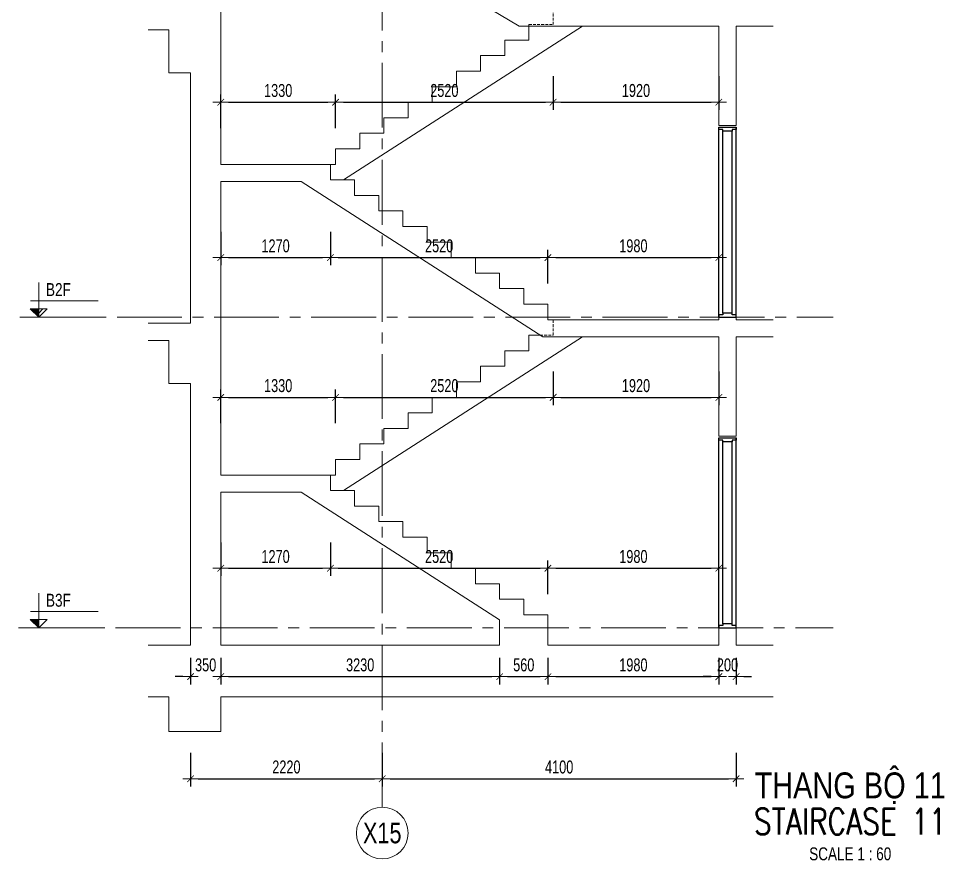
# Model space of a CAD drawing. Header units: millimetres. Extents: x -179076 to 254975, y -18667 to 296191.
# Drawn here: x 143015 to 153741, y 227073 to 236829 of the extents above; entities that cross this region are included whole.
import ezdxf
from ezdxf.enums import TextEntityAlignment as Align

# ---------------------------------------------------------------- set-up
doc = ezdxf.new("R2010")
doc.units = ezdxf.units.MM
doc.linetypes.add('CENTER2', pattern=[1.125, 0.75, -0.125, 0.125, -0.125])
doc.linetypes.add('HIDDEN2', pattern=[4.762499999999999, 3.175, -1.5875])
doc.layers.get('Defpoints').update_dxf_attribs({"color": 151, "lineweight": 9})
doc.layers.add('A-DOOR', color=4, linetype='Continuous')
doc.layers.add('DOOR', color=4, linetype='Continuous')
for name, color, linetype, lineweight in [('NDC_S_ANNO', 7, 'Continuous', 20), ('NDC_S_AXIS', 5, 'CENTER2', 13), ('NDC_S_CONTINUOUS', 3, 'Continuous', 20), ('NDC_S_DIM', 1, 'Continuous', 15), ('NDC_S_ENG TITLE', 3, 'Continuous', 20), ('NDC_S_HIDDEN', 8, 'HIDDEN2', 13), ('NDC_S_SLAB', 2, 'Continuous', 20), ('NDC_S_SYMBOL', 1, 'Continuous', 15), ('NDC_S_TEXT SYMBOL', 7, 'Continuous', 20), ('NDC_S_VN TEXT', 7, 'Continuous', 20), ('NDC_S_VN TITLE', 6, 'Continuous', 35)]:
    doc.layers.add(name, color=color, linetype=linetype, lineweight=lineweight)
doc.styles.add('NDC_ANNO', font='', dxfattribs={"width": 0.8})
doc.styles.add('NDC_DIM', font='', dxfattribs={"width": 0.75})
doc.styles.add('NDC_EN TXT', font='romans.shx', dxfattribs={"width": 0.8})
doc.styles.add('NDC_VIE TXT', font='arial.ttf', dxfattribs={"width": 0.8})
doc.styles.get('NDC_ANNO').set_extended_font_data('Dotum')
doc.styles.get('NDC_DIM').set_extended_font_data('Dotum')
doc.dimstyles.new('NDC_dim_60', dxfattribs={"dimscale": 60, "dimtxt": 2.5, "dimasz": 1.5, "dimexe": 1.5, "dimexo": 2.5, "dimgap": 1, "dimtad": 1, "dimdec": 0, "dimzin": 0, "dimdsep": 46, "dimtxsty": 'NDC_DIM', "dimblk": 'DIMMARK', "dimcen": 0.09, "dimdle": 1.2, "dimclrd": 1, "dimclre": 1, "dimclrt": 3, "dimadec": 0, "dimazin": 0, "dimtfac": 1, "dimtdec": 0, "dimtix": 1, "dimtofl": 0, "dimtmove": 0, "dimatfit": 3, "dimfxl": 5, "dimfxlon": 1, "dimtolj": 1, "dimtzin": 0, "dimarcsym": 0})

# ---------------------------------------------------------------- blocks, each defined once
blk = doc.blocks.new('X-SECTION-2$0$X-SEC-DOO2')
at = {"layer": 'A-DOOR'}
for p, q in [((41975.58351206721, 101971.8529757934), (41975.58351206745, 104171.8529757934)), ((42175.58351206721, 101971.8529757934), (42175.58351206745, 104171.8529757934)), ((42020.58351206721, 102016.8529757934), (42020.58351206745, 104126.8529757934)), ((42130.58351206721, 102016.8529757934), (42130.58351206745, 104126.8529757934))]:
    blk.add_line(p, q, dxfattribs=at)
for points in [[(41975.58351206745, 104171.8529757934), (41975.58351206745, 104146.8529757934), (42020.58351206745, 104146.8529757934), (42020.58351206745, 104126.8529757934), (42130.58351206745, 104126.8529757934), (42130.58351206745, 104146.8529757934), (42175.58351206745, 104146.8529757934), (42175.58351206745, 104171.8529757934)], [(41975.58351206721, 101971.8529757934), (41975.58351206721, 101996.8529757934), (42020.58351206721, 101996.8529757934), (42020.58351206721, 102016.8529757934), (42130.58351206721, 102016.8529757934), (42130.58351206721, 101996.8529757934), (42175.58351206721, 101996.8529757934), (42175.58351206721, 101971.8529757934)]]:
    blk.add_lwpolyline(points, close=True, dxfattribs=at)
at = {"layer": 'Defpoints'}
blk.add_line((41975.58351206745, 104191.8529757934), (42175.58351206745, 104191.8529757934), dxfattribs=at)
blk = doc.blocks.new('DIMMARK')
at = {"layer": 'NDC_S_DIM', "color": 1}
blk.add_line((-1.5, 0), (1, 0), dxfattribs=at)
at = {"layer": 'NDC_S_DIM', "color": 2, "const_width": 0.1}
blk.add_lwpolyline([(-0.4242640687119285, -0.4242640687119285), (0.4242640687119285, 0.4242640687119285)], dxfattribs=at)
blk = doc.blocks.new('*D1334')
at = {"layer": 'Defpoints', "color": 0, "transparency": 16777216}
for p in [(145357.7921094684, 231539.146199286, -2.208293006982939e-09), (146627.7921106322, 231539.146199286, -2.208293006982939e-09), (146627.7921106322, 230459.1461992861, -5.041276929255917e-09)]:
    blk.add_point(p, dxfattribs=at)
at = {"layer": 'NDC_S_DIM', "color": 1, "lineweight": -2, "transparency": 16777216}
for p, q in [((145357.7921094684, 230759.1461992861, -5.041276929255917e-09), (145357.7921094684, 230369.1461992861, -5.041276929255917e-09)), ((146627.7921106322, 230759.1461992861, -5.041276929255917e-09), (146627.7921106322, 230369.1461992861, -5.041276929255917e-09)), ((145447.7921094684, 230459.1461992861, -5.041276929255917e-09), (146537.7921106322, 230459.1461992861, -5.041276929255917e-09))]:
    blk.add_line(p, q, dxfattribs=at)
at = {"layer": 'NDC_S_DIM', "color": 1, "lineweight": -2, "transparency": 16777216, "xscale": 90, "yscale": 90, "zscale": 90, "rotation": 180}
blk.add_blockref('DIMMARK', (145357.7921094684, 230459.1461992861, -5.041276929255917e-09), dxfattribs=at)
at = {"layer": 'NDC_S_DIM', "color": 1, "lineweight": -2, "transparency": 16777216, "xscale": 90, "yscale": 90, "zscale": 90}
blk.add_blockref('DIMMARK', (146627.7921106322, 230459.1461992861, -5.041276929255917e-09), dxfattribs=at)
at = {"layer": 'NDC_S_DIM', "color": 3, "transparency": 16777216, "insert": (145992.7921100503, 230594.2479631939, -5.041276929255917e-09), "char_height": 150, "attachment_point": 5, "style": 'NDC_DIM'}
blk.add_mtext('\\A1;1270', dxfattribs=at)
blk = doc.blocks.new('*D1335')
at = {"layer": 'Defpoints', "color": 0, "transparency": 16777216}
for p in [(146627.7921106322, 231539.146199286, -2.208293006982939e-09), (149147.7921106378, 230459.1461992861, -5.041276929255917e-09), (149147.7921106378, 229919.1461992861, -5.041276929255917e-09)]:
    blk.add_point(p, dxfattribs=at)
at = {"layer": 'NDC_S_DIM', "color": 1, "lineweight": -2, "transparency": 16777216}
for p, q in [((146627.7921106322, 230759.1461992861, -5.041276929255917e-09), (146627.7921106322, 230369.1461992861, -5.041276929255917e-09)), ((149147.7921106378, 230159.1461992861, -5.041276929255917e-09), (149147.7921106378, 230549.1461992861, -5.041276929255917e-09)), ((146717.7921106322, 230459.1461992861, -5.041276929255917e-09), (149057.7921106378, 230459.1461992861, -5.041276929255917e-09))]:
    blk.add_line(p, q, dxfattribs=at)
at = {"layer": 'NDC_S_DIM', "color": 1, "lineweight": -2, "transparency": 16777216, "xscale": 90, "yscale": 90, "zscale": 90, "rotation": 180}
blk.add_blockref('DIMMARK', (146627.7921106322, 230459.1461992861, -5.041276929255917e-09), dxfattribs=at)
at = {"layer": 'NDC_S_DIM', "color": 1, "lineweight": -2, "transparency": 16777216, "xscale": 90, "yscale": 90, "zscale": 90}
blk.add_blockref('DIMMARK', (149147.7921106378, 230459.1461992861, -5.041276929255917e-09), dxfattribs=at)
at = {"layer": 'NDC_S_DIM', "color": 3, "transparency": 16777216, "insert": (147887.792110635, 230594.2479631939, -5.041276929255917e-09), "char_height": 150, "attachment_point": 5, "style": 'NDC_DIM'}
blk.add_mtext('\\A1;2520', dxfattribs=at)
blk = doc.blocks.new('*D1336')
at = {"layer": 'Defpoints', "color": 0, "transparency": 16777216}
for p in [(151127.7921110667, 230459.1461992861, -5.041276929255917e-09), (149147.7921106378, 229919.1461992861, -5.041276929255917e-09), (151127.7921110667, 229569.1461994907, -5.041276929255917e-09)]:
    blk.add_point(p, dxfattribs=at)
at = {"layer": 'NDC_S_DIM', "color": 1, "lineweight": -2, "transparency": 16777216}
for p, q in [((149147.7921106378, 230159.1461992861, -5.041276929255917e-09), (149147.7921106378, 230549.1461992861, -5.041276929255917e-09)), ((151127.7921110667, 230159.1461992861, -5.041276929255917e-09), (151127.7921110667, 230549.1461992861, -5.041276929255917e-09)), ((149237.7921106378, 230459.1461992861, -5.041276929255917e-09), (151037.7921110667, 230459.1461992861, -5.041276929255917e-09))]:
    blk.add_line(p, q, dxfattribs=at)
at = {"layer": 'NDC_S_DIM', "color": 1, "lineweight": -2, "transparency": 16777216, "xscale": 90, "yscale": 90, "zscale": 90, "rotation": 180}
blk.add_blockref('DIMMARK', (149147.7921106378, 230459.1461992861, -5.041276929255917e-09), dxfattribs=at)
at = {"layer": 'NDC_S_DIM', "color": 1, "lineweight": -2, "transparency": 16777216, "xscale": 90, "yscale": 90, "zscale": 90}
blk.add_blockref('DIMMARK', (151127.7921110667, 230459.1461992861, -5.041276929255917e-09), dxfattribs=at)
at = {"layer": 'NDC_S_DIM', "color": 3, "transparency": 16777216, "insert": (150137.7921108522, 230594.2479631939, -5.041276929255917e-09), "char_height": 150, "attachment_point": 5, "style": 'NDC_DIM'}
blk.add_mtext('\\A1;1980', dxfattribs=at)
blk = doc.blocks.new('*D1337')
at = {"layer": 'Defpoints', "color": 0, "transparency": 16777216}
for p in [(146687.7921106322, 232439.1461992861, -5.041276929255917e-09), (145357.7921094684, 231539.146199286, -2.208293006982939e-09), (146687.7921106322, 231539.1461992861, -4.867733977487622e-09)]:
    blk.add_point(p, dxfattribs=at)
at = {"layer": 'NDC_S_DIM', "color": 1, "lineweight": -2, "transparency": 16777216}
for p, q in [((145357.7921094684, 232139.1461992861, -5.041276929255917e-09), (145357.7921094684, 232529.1461992861, -5.041276929255917e-09)), ((146687.7921106322, 232139.1461992861, -5.041276929255917e-09), (146687.7921106322, 232529.1461992861, -5.041276929255917e-09)), ((145447.7921094684, 232439.1461992861, -5.041276929255917e-09), (146597.7921106322, 232439.1461992861, -5.041276929255917e-09))]:
    blk.add_line(p, q, dxfattribs=at)
at = {"layer": 'NDC_S_DIM', "color": 1, "lineweight": -2, "transparency": 16777216, "xscale": 90, "yscale": 90, "zscale": 90, "rotation": 180}
blk.add_blockref('DIMMARK', (145357.7921094684, 232439.1461992861, -5.041276929255917e-09), dxfattribs=at)
at = {"layer": 'NDC_S_DIM', "color": 1, "lineweight": -2, "transparency": 16777216, "xscale": 90, "yscale": 90, "zscale": 90}
blk.add_blockref('DIMMARK', (146687.7921106322, 232439.1461992861, -5.041276929255917e-09), dxfattribs=at)
at = {"layer": 'NDC_S_DIM', "color": 3, "transparency": 16777216, "insert": (146022.7921100503, 232574.2479631939, -5.041276929255917e-09), "char_height": 150, "attachment_point": 5, "style": 'NDC_DIM'}
blk.add_mtext('\\A1;1330', dxfattribs=at)
blk = doc.blocks.new('*D1338')
at = {"layer": 'Defpoints', "color": 0, "transparency": 16777216}
for p in [(149207.7921106367, 233159.1461992861, -5.041276929255917e-09), (149207.7921106367, 232439.1461992861, -5.041276929255917e-09), (146687.7921106322, 231539.1461992861, -4.867733977487622e-09)]:
    blk.add_point(p, dxfattribs=at)
at = {"layer": 'NDC_S_DIM', "color": 1, "lineweight": -2, "transparency": 16777216}
for p, q in [((149207.7921106367, 232739.1461992861, -5.041276929255917e-09), (149207.7921106367, 232349.1461992861, -5.041276929255917e-09)), ((146687.7921106322, 232139.1461992861, -5.041276929255917e-09), (146687.7921106322, 232529.1461992861, -5.041276929255917e-09)), ((146777.7921106322, 232439.1461992861, -5.041276929255917e-09), (149117.7921106367, 232439.1461992861, -5.041276929255917e-09))]:
    blk.add_line(p, q, dxfattribs=at)
at = {"layer": 'NDC_S_DIM', "color": 1, "lineweight": -2, "transparency": 16777216, "xscale": 90, "yscale": 90, "zscale": 90, "rotation": 180}
blk.add_blockref('DIMMARK', (146687.7921106322, 232439.1461992861, -5.041276929255917e-09), dxfattribs=at)
at = {"layer": 'NDC_S_DIM', "color": 1, "lineweight": -2, "transparency": 16777216, "xscale": 90, "yscale": 90, "zscale": 90}
blk.add_blockref('DIMMARK', (149207.7921106367, 232439.1461992861, -5.041276929255917e-09), dxfattribs=at)
at = {"layer": 'NDC_S_DIM', "color": 3, "transparency": 16777216, "insert": (147947.7921106344, 232574.2479631939, -5.041276929255917e-09), "char_height": 150, "attachment_point": 5, "style": 'NDC_DIM'}
blk.add_mtext('\\A1;2520', dxfattribs=at)
blk = doc.blocks.new('*D1339')
at = {"layer": 'Defpoints', "color": 0, "transparency": 16777216}
for p in [(149207.7921106367, 233159.1461992861, -5.041276929255917e-09), (151127.7921110667, 233139.1461995108, -5.041276929255917e-09), (151127.7921110667, 232439.1461992861, -5.041276929255917e-09)]:
    blk.add_point(p, dxfattribs=at)
at = {"layer": 'NDC_S_DIM', "color": 1, "lineweight": -2, "transparency": 16777216}
for p, q in [((149207.7921106367, 232739.1461992861, -5.041276929255917e-09), (149207.7921106367, 232349.1461992861, -5.041276929255917e-09)), ((151127.7921110667, 232739.1461992861, -5.041276929255917e-09), (151127.7921110667, 232349.1461992861, -5.041276929255917e-09)), ((149297.7921106367, 232439.1461992861, -5.041276929255917e-09), (151037.7921110667, 232439.1461992861, -5.041276929255917e-09))]:
    blk.add_line(p, q, dxfattribs=at)
at = {"layer": 'NDC_S_DIM', "color": 1, "lineweight": -2, "transparency": 16777216, "xscale": 90, "yscale": 90, "zscale": 90, "rotation": 180}
blk.add_blockref('DIMMARK', (149207.7921106367, 232439.1461992861, -5.041276929255917e-09), dxfattribs=at)
at = {"layer": 'NDC_S_DIM', "color": 1, "lineweight": -2, "transparency": 16777216, "xscale": 90, "yscale": 90, "zscale": 90}
blk.add_blockref('DIMMARK', (151127.7921110667, 232439.1461992861, -5.041276929255917e-09), dxfattribs=at)
at = {"layer": 'NDC_S_DIM', "color": 3, "transparency": 16777216, "insert": (150167.7921108517, 232574.2479631939, -5.041276929255917e-09), "char_height": 150, "attachment_point": 5, "style": 'NDC_DIM'}
blk.add_mtext('\\A1;1920', dxfattribs=at)
blk = doc.blocks.new('*D1340')
at = {"layer": 'Defpoints', "color": 0, "transparency": 16777216}
for p in [(145357.7921094683, 235139.1461992858, -2.210111996386485e-09), (146627.7921105555, 235139.146199286, -4.869552966891168e-09), (146627.7921105555, 234059.146199286, -5.041276929255917e-09)]:
    blk.add_point(p, dxfattribs=at)
at = {"layer": 'NDC_S_DIM', "color": 1, "lineweight": -2, "transparency": 16777216}
for p, q in [((145357.7921094683, 234359.146199286, -5.041276929255917e-09), (145357.7921094683, 233969.146199286, -5.041276929255917e-09)), ((146627.7921105555, 234359.146199286, -5.041276929255917e-09), (146627.7921105555, 233969.146199286, -5.041276929255917e-09)), ((145447.7921094683, 234059.146199286, -5.041276929255917e-09), (146537.7921105555, 234059.146199286, -5.041276929255917e-09))]:
    blk.add_line(p, q, dxfattribs=at)
at = {"layer": 'NDC_S_DIM', "color": 1, "lineweight": -2, "transparency": 16777216, "xscale": 90, "yscale": 90, "zscale": 90, "rotation": 180}
blk.add_blockref('DIMMARK', (145357.7921094683, 234059.146199286, -5.041276929255917e-09), dxfattribs=at)
at = {"layer": 'NDC_S_DIM', "color": 1, "lineweight": -2, "transparency": 16777216, "xscale": 90, "yscale": 90, "zscale": 90}
blk.add_blockref('DIMMARK', (146627.7921105555, 234059.146199286, -5.041276929255917e-09), dxfattribs=at)
at = {"layer": 'NDC_S_DIM', "color": 3, "transparency": 16777216, "insert": (145992.7921100119, 234194.2479631937, -5.041276929255917e-09), "char_height": 150, "attachment_point": 5, "style": 'NDC_DIM'}
blk.add_mtext('\\A1;1270', dxfattribs=at)
blk = doc.blocks.new('*D1341')
at = {"layer": 'Defpoints', "color": 0, "transparency": 16777216}
for p in [(146627.7921105555, 235139.146199286, -4.869552966891168e-09), (149147.792110561, 234059.146199286, -5.041276929255917e-09), (149147.792110561, 233339.1461994675, -5.041276929255917e-09)]:
    blk.add_point(p, dxfattribs=at)
at = {"layer": 'NDC_S_DIM', "color": 1, "lineweight": -2, "transparency": 16777216}
for p, q in [((146627.7921105555, 234359.146199286, -5.041276929255917e-09), (146627.7921105555, 233969.146199286, -5.041276929255917e-09)), ((146717.7921105555, 234059.146199286, -5.041276929255917e-09), (149057.792110561, 234059.146199286, -5.041276929255917e-09)), ((149147.792110561, 233759.146199286, -5.041276929255917e-09), (149147.792110561, 234149.146199286, -5.041276929255917e-09))]:
    blk.add_line(p, q, dxfattribs=at)
at = {"layer": 'NDC_S_DIM', "color": 1, "lineweight": -2, "transparency": 16777216, "xscale": 90, "yscale": 90, "zscale": 90, "rotation": 180}
blk.add_blockref('DIMMARK', (146627.7921105555, 234059.146199286, -5.041276929255917e-09), dxfattribs=at)
at = {"layer": 'NDC_S_DIM', "color": 1, "lineweight": -2, "transparency": 16777216, "xscale": 90, "yscale": 90, "zscale": 90}
blk.add_blockref('DIMMARK', (149147.792110561, 234059.146199286, -5.041276929255917e-09), dxfattribs=at)
at = {"layer": 'NDC_S_DIM', "color": 3, "transparency": 16777216, "insert": (147887.7921105583, 234194.2479631937, -5.041276929255917e-09), "char_height": 150, "attachment_point": 5, "style": 'NDC_DIM'}
blk.add_mtext('\\A1;2520', dxfattribs=at)
blk = doc.blocks.new('*D1342')
at = {"layer": 'Defpoints', "color": 0, "transparency": 16777216}
for p in [(151127.7921118948, 234059.146199286, -5.041276929255917e-09), (149147.792110561, 233339.1461994675, -5.041276929255917e-09), (151127.7921118948, 233339.1461994675, -4.867733977487623e-09)]:
    blk.add_point(p, dxfattribs=at)
at = {"layer": 'NDC_S_DIM', "color": 1, "lineweight": -2, "transparency": 16777216}
for p, q in [((149147.792110561, 233759.146199286, -5.041276929255917e-09), (149147.792110561, 234149.146199286, -5.041276929255917e-09)), ((149237.792110561, 234059.146199286, -5.041276929255917e-09), (151037.7921118948, 234059.146199286, -5.041276929255917e-09)), ((151127.7921118948, 233759.146199286, -5.041276929255917e-09), (151127.7921118948, 234149.146199286, -5.041276929255917e-09))]:
    blk.add_line(p, q, dxfattribs=at)
at = {"layer": 'NDC_S_DIM', "color": 1, "lineweight": -2, "transparency": 16777216, "xscale": 90, "yscale": 90, "zscale": 90, "rotation": 180}
blk.add_blockref('DIMMARK', (149147.792110561, 234059.146199286, -5.041276929255917e-09), dxfattribs=at)
at = {"layer": 'NDC_S_DIM', "color": 1, "lineweight": -2, "transparency": 16777216, "xscale": 90, "yscale": 90, "zscale": 90}
blk.add_blockref('DIMMARK', (151127.7921118948, 234059.146199286, -5.041276929255917e-09), dxfattribs=at)
at = {"layer": 'NDC_S_DIM', "color": 3, "transparency": 16777216, "insert": (150137.7921112279, 234194.2479631937, -5.041276929255917e-09), "char_height": 150, "attachment_point": 5, "style": 'NDC_DIM'}
blk.add_mtext('\\A1;1980', dxfattribs=at)
blk = doc.blocks.new('*D1343')
at = {"layer": 'Defpoints', "color": 0, "transparency": 16777216}
for p in [(146687.7921105555, 235859.146199286, -5.041276929255917e-09), (145357.7921093917, 235139.1461992858, -2.210111996386485e-09), (146687.7921105555, 235139.1461992858, -4.869552966891168e-09)]:
    blk.add_point(p, dxfattribs=at)
at = {"layer": 'NDC_S_DIM', "color": 1, "lineweight": -2, "transparency": 16777216}
for p, q in [((145357.7921093917, 235559.146199286, -5.041276929255917e-09), (145357.7921093917, 235949.146199286, -5.041276929255917e-09)), ((146687.7921105555, 235559.146199286, -5.041276929255917e-09), (146687.7921105555, 235949.146199286, -5.041276929255917e-09)), ((145447.7921093917, 235859.146199286, -5.041276929255917e-09), (146597.7921105555, 235859.146199286, -5.041276929255917e-09))]:
    blk.add_line(p, q, dxfattribs=at)
at = {"layer": 'NDC_S_DIM', "color": 1, "lineweight": -2, "transparency": 16777216, "xscale": 90, "yscale": 90, "zscale": 90, "rotation": 180}
blk.add_blockref('DIMMARK', (145357.7921093917, 235859.146199286, -5.041276929255917e-09), dxfattribs=at)
at = {"layer": 'NDC_S_DIM', "color": 1, "lineweight": -2, "transparency": 16777216, "xscale": 90, "yscale": 90, "zscale": 90}
blk.add_blockref('DIMMARK', (146687.7921105555, 235859.146199286, -5.041276929255917e-09), dxfattribs=at)
at = {"layer": 'NDC_S_DIM', "color": 3, "transparency": 16777216, "insert": (146022.7921099736, 235994.2479631937, -5.041276929255917e-09), "char_height": 150, "attachment_point": 5, "style": 'NDC_DIM'}
blk.add_mtext('\\A1;1330', dxfattribs=at)
blk = doc.blocks.new('*D1344')
at = {"layer": 'Defpoints', "color": 0, "transparency": 16777216}
for p in [(149207.7921105599, 236759.146199286, -5.041276929255917e-09), (149207.7921105599, 235859.146199286, -5.041276929255917e-09), (146687.7921105555, 235139.1461992858, -4.869552966891168e-09)]:
    blk.add_point(p, dxfattribs=at)
at = {"layer": 'NDC_S_DIM', "color": 1, "lineweight": -2, "transparency": 16777216}
for p, q in [((149207.7921105599, 236159.146199286, -5.041276929255917e-09), (149207.7921105599, 235769.146199286, -5.041276929255917e-09)), ((146687.7921105555, 235559.146199286, -5.041276929255917e-09), (146687.7921105555, 235949.146199286, -5.041276929255917e-09)), ((146777.7921105555, 235859.146199286, -5.041276929255917e-09), (149117.7921105599, 235859.146199286, -5.041276929255917e-09))]:
    blk.add_line(p, q, dxfattribs=at)
at = {"layer": 'NDC_S_DIM', "color": 1, "lineweight": -2, "transparency": 16777216, "xscale": 90, "yscale": 90, "zscale": 90, "rotation": 180}
blk.add_blockref('DIMMARK', (146687.7921105555, 235859.146199286, -5.041276929255917e-09), dxfattribs=at)
at = {"layer": 'NDC_S_DIM', "color": 1, "lineweight": -2, "transparency": 16777216, "xscale": 90, "yscale": 90, "zscale": 90}
blk.add_blockref('DIMMARK', (149207.7921105599, 235859.146199286, -5.041276929255917e-09), dxfattribs=at)
at = {"layer": 'NDC_S_DIM', "color": 3, "transparency": 16777216, "insert": (147947.7921105577, 235994.2479631937, -5.041276929255917e-09), "char_height": 150, "attachment_point": 5, "style": 'NDC_DIM'}
blk.add_mtext('\\A1;2520', dxfattribs=at)
blk = doc.blocks.new('*D1345')
at = {"layer": 'Defpoints', "color": 0, "transparency": 16777216}
for p in [(149207.7921105599, 236759.146199286, -5.041276929255917e-09), (151127.7921110667, 236739.1461994507, -5.041276929255917e-09), (151127.7921110667, 235859.146199286, -5.041276929255917e-09)]:
    blk.add_point(p, dxfattribs=at)
at = {"layer": 'NDC_S_DIM', "color": 1, "lineweight": -2, "transparency": 16777216}
for p, q in [((149207.7921105599, 236159.146199286, -5.041276929255917e-09), (149207.7921105599, 235769.146199286, -5.041276929255917e-09)), ((151127.7921110667, 236159.146199286, -5.041276929255917e-09), (151127.7921110667, 235769.146199286, -5.041276929255917e-09)), ((149297.7921105599, 235859.146199286, -5.041276929255917e-09), (151037.7921110667, 235859.146199286, -5.041276929255917e-09))]:
    blk.add_line(p, q, dxfattribs=at)
at = {"layer": 'NDC_S_DIM', "color": 1, "lineweight": -2, "transparency": 16777216, "xscale": 90, "yscale": 90, "zscale": 90, "rotation": 180}
blk.add_blockref('DIMMARK', (149207.7921105599, 235859.146199286, -5.041276929255917e-09), dxfattribs=at)
at = {"layer": 'NDC_S_DIM', "color": 1, "lineweight": -2, "transparency": 16777216, "xscale": 90, "yscale": 90, "zscale": 90}
blk.add_blockref('DIMMARK', (151127.7921110667, 235859.146199286, -5.041276929255917e-09), dxfattribs=at)
at = {"layer": 'NDC_S_DIM', "color": 3, "transparency": 16777216, "insert": (150167.7921108133, 235994.2479631937, -5.041276929255917e-09), "char_height": 150, "attachment_point": 5, "style": 'NDC_DIM'}
blk.add_mtext('\\A1;1920', dxfattribs=at)
blk = doc.blocks.new('kata_block_CT')
at = {"layer": 'NDC_S_ANNO'}
blk.add_hatch(color=3, dxfattribs=at).paths.add_polyline_path([(0, 1.596954857557648), (-1.612010908633238, 1.596954857557648), (0, 0)])
at = {"layer": 'NDC_S_ANNO', "ltscale": 50}
h = blk.add_hatch(dxfattribs=at)
h.set_pattern_fill('ANSI31', color=256, scale=1.406250541793835, style=0)
h.set_pattern_definition([(45.00000000000001, (0, 5.456968210637569e-12), (-3.157122508925224, 3.157122508925225), [])])
h.paths.add_polyline_path([(0, 1.596954857557648), (0, 0), (1.612010908924276, 1.596954857557648)])
for p, q in [((-1.592704896858777, 3.140833880479477), (11.46947077315417, 3.140833880479477)), ((11.56125648126181, 5.456968210637569e-12), (-1.63869572513795, 5.456968210637569e-12))]:
    blk.add_line(p, q, dxfattribs=at)
for points in [[(0, 6.69495074864426), (0, 0)], [(0, 0), (-1.612010908924276, 1.596954857557648), (0, 1.596954857557648)], [(0, 0), (1.612010908924276, 1.596954857557648), (0, 1.596954857557648)]]:
    blk.add_lwpolyline(points, dxfattribs=at)
at = {"layer": 'NDC_S_ANNO', "color": 8, "ltscale": 50}
blk.add_lwpolyline([(0, 0), (-1.612010908633238, 1.596954857557648), (0, 1.596954857557648)], dxfattribs=at)
at = {"layer": 'NDC_S_TEXT SYMBOL', "color": 3, "style": 'NDC_ANNO', "width": 0.8}
blk.add_attdef('CT', (1.409564409346785, 4.068271311703938), '', height=2.5, dxfattribs=at)
blk = doc.blocks.new('Drawing name_symbol')
at = {"layer": 'NDC_S_ENG TITLE', "style": 'NDC_EN TXT', "width": 0.8}
blk.add_attdef('SECTDET1', text='', height=5, dxfattribs=at).set_placement((0, 1.011264427095739), align=Align.CENTER)
at = {"layer": 'NDC_S_TEXT SYMBOL', "lineweight": 25, "style": 'NDC_ANNO', "width": 0.8}
blk.add_attdef('SSCALE', text='', height=2.5, dxfattribs=at).set_placement((0, -3.998868953555331), align=Align.CENTER)
at = {"layer": 'NDC_S_VN TITLE', "style": 'NDC_VIE TXT', "width": 0.8}
blk.add_attdef('SECTDET2', text='', height=5, dxfattribs=at).set_placement((0, 7.970649532882817), align=Align.CENTER)
blk = doc.blocks.new('*D1520')
at = {"layer": 'Defpoints', "color": 0, "transparency": 16777216}
for p in [(145357.7921094684, 229569.1461992861, -2.208293006982939e-09), (148587.7921106378, 229569.1461992861, -2.208293006982939e-09), (148587.7921106378, 229203.0549765165)]:
    blk.add_point(p, dxfattribs=at)
at = {"layer": 'NDC_S_DIM', "color": 1, "lineweight": -2, "transparency": 16777216}
for p, q in [((145357.7921094684, 229419.1461992861), (145357.7921094684, 229113.0549765165)), ((148587.7921106378, 229419.1461992861), (148587.7921106378, 229113.0549765165)), ((145447.7921094684, 229203.0549765165), (148497.7921106378, 229203.0549765165))]:
    blk.add_line(p, q, dxfattribs=at)
at = {"layer": 'NDC_S_DIM', "color": 1, "lineweight": -2, "transparency": 16777216, "xscale": 90, "yscale": 90, "zscale": 90, "rotation": 180}
blk.add_blockref('DIMMARK', (145357.7921094684, 229203.0549765165), dxfattribs=at)
at = {"layer": 'NDC_S_DIM', "color": 1, "lineweight": -2, "transparency": 16777216, "xscale": 90, "yscale": 90, "zscale": 90}
blk.add_blockref('DIMMARK', (148587.7921106378, 229203.0549765165), dxfattribs=at)
at = {"layer": 'NDC_S_DIM', "color": 3, "transparency": 16777216, "insert": (146972.7921100531, 229338.1567404242), "char_height": 150, "attachment_point": 5, "style": 'NDC_DIM'}
blk.add_mtext('\\A1;3230', dxfattribs=at)
blk = doc.blocks.new('*D1521')
at = {"layer": 'Defpoints', "color": 0, "transparency": 16777216}
for p in [(148587.7921106378, 229569.1461992861, -2.208293006982939e-09), (149147.7921106378, 229569.1461992862), (149147.7921106378, 229203.0549765165)]:
    blk.add_point(p, dxfattribs=at)
at = {"layer": 'NDC_S_DIM', "color": 1, "lineweight": -2, "transparency": 16777216}
for p, q in [((148587.7921106378, 229419.1461992861), (148587.7921106378, 229113.0549765165)), ((149147.7921106378, 229419.1461992862), (149147.7921106378, 229113.0549765165)), ((148677.7921106378, 229203.0549765165), (149057.7921106378, 229203.0549765165))]:
    blk.add_line(p, q, dxfattribs=at)
at = {"layer": 'NDC_S_DIM', "color": 1, "lineweight": -2, "transparency": 16777216, "xscale": 90, "yscale": 90, "zscale": 90, "rotation": 180}
blk.add_blockref('DIMMARK', (148587.7921106378, 229203.0549765165), dxfattribs=at)
at = {"layer": 'NDC_S_DIM', "color": 1, "lineweight": -2, "transparency": 16777216, "xscale": 90, "yscale": 90, "zscale": 90}
blk.add_blockref('DIMMARK', (149147.7921106378, 229203.0549765165), dxfattribs=at)
at = {"layer": 'NDC_S_DIM', "color": 3, "transparency": 16777216, "insert": (148867.7921106378, 229338.1567404242), "char_height": 150, "attachment_point": 5, "style": 'NDC_DIM'}
blk.add_mtext('\\A1;560', dxfattribs=at)
blk = doc.blocks.new('*D1522')
at = {"layer": 'Defpoints', "color": 0, "transparency": 16777216}
for p in [(149147.7921106378, 229569.1461992862), (151127.7921110667, 229569.1461994907, -2.210111996386485e-09), (151127.7921110667, 229203.0549765165)]:
    blk.add_point(p, dxfattribs=at)
at = {"layer": 'NDC_S_DIM', "color": 1, "lineweight": -2, "transparency": 16777216}
for p, q in [((149147.7921106378, 229419.1461992862), (149147.7921106378, 229113.0549765165)), ((151127.7921110667, 229419.1461994907), (151127.7921110667, 229113.0549765165)), ((149237.7921106378, 229203.0549765165), (151037.7921110667, 229203.0549765165))]:
    blk.add_line(p, q, dxfattribs=at)
at = {"layer": 'NDC_S_DIM', "color": 1, "lineweight": -2, "transparency": 16777216, "xscale": 90, "yscale": 90, "zscale": 90, "rotation": 180}
blk.add_blockref('DIMMARK', (149147.7921106378, 229203.0549765165), dxfattribs=at)
at = {"layer": 'NDC_S_DIM', "color": 1, "lineweight": -2, "transparency": 16777216, "xscale": 90, "yscale": 90, "zscale": 90}
blk.add_blockref('DIMMARK', (151127.7921110667, 229203.0549765165), dxfattribs=at)
at = {"layer": 'NDC_S_DIM', "color": 3, "transparency": 16777216, "insert": (150137.7921108522, 229338.1567404242), "char_height": 150, "attachment_point": 5, "style": 'NDC_DIM'}
blk.add_mtext('\\A1;1980', dxfattribs=at)
blk = doc.blocks.new('*D1523')
at = {"layer": 'Defpoints', "color": 0, "transparency": 16777216}
for p in [(151127.7921110667, 229569.1461994907, -2.210111996386485e-09), (151327.7921118946, 229569.1461994907), (151327.7921118946, 229203.0549765165)]:
    blk.add_point(p, dxfattribs=at)
at = {"layer": 'NDC_S_DIM', "color": 1, "lineweight": -2, "transparency": 16777216}
for p, q in [((151127.7921110667, 229419.1461994907), (151127.7921110667, 229113.0549765165)), ((151327.7921118946, 229419.1461994907), (151327.7921118946, 229113.0549765165)), ((151037.7921110667, 229203.0549765165), (150947.7921110667, 229203.0549765165)), ((151417.7921118946, 229203.0549765165), (151507.7921118946, 229203.0549765165))]:
    blk.add_line(p, q, dxfattribs=at)
at = {"layer": 'NDC_S_DIM', "color": 1, "lineweight": -2, "transparency": 16777216, "xscale": 90, "yscale": 90, "zscale": 90}
blk.add_blockref('DIMMARK', (151127.7921110667, 229203.0549765165), dxfattribs=at)
at = {"layer": 'NDC_S_DIM', "color": 1, "lineweight": -2, "transparency": 16777216, "xscale": 90, "yscale": 90, "zscale": 90, "rotation": 180}
blk.add_blockref('DIMMARK', (151327.7921118946, 229203.0549765165), dxfattribs=at)
at = {"layer": 'NDC_S_DIM', "color": 3, "transparency": 16777216, "insert": (151227.7921114807, 229338.1567404242), "char_height": 150, "attachment_point": 5, "style": 'NDC_DIM'}
blk.add_mtext('\\A1;200', dxfattribs=at)
blk = doc.blocks.new('*D1524')
at = {"layer": 'Defpoints', "color": 0, "transparency": 16777216}
for p in [(145007.7921093531, 229569.146199286), (145357.7921094684, 229569.1461992861, -2.208293006982939e-09), (145007.7921093531, 229203.0549765165)]:
    blk.add_point(p, dxfattribs=at)
at = {"layer": 'NDC_S_DIM', "color": 1, "lineweight": -2, "transparency": 16777216}
for p, q in [((145007.7921093531, 229419.146199286), (145007.7921093531, 229113.0549765165)), ((145357.7921094684, 229419.1461992861), (145357.7921094684, 229113.0549765165)), ((144917.7921093531, 229203.0549765165), (144827.7921093531, 229203.0549765165)), ((145447.7921094684, 229203.0549765165), (145537.7921094684, 229203.0549765165))]:
    blk.add_line(p, q, dxfattribs=at)
at = {"layer": 'NDC_S_DIM', "color": 1, "lineweight": -2, "transparency": 16777216, "xscale": 90, "yscale": 90, "zscale": 90}
blk.add_blockref('DIMMARK', (145007.7921093531, 229203.0549765165), dxfattribs=at)
at = {"layer": 'NDC_S_DIM', "color": 1, "lineweight": -2, "transparency": 16777216, "xscale": 90, "yscale": 90, "zscale": 90, "rotation": 180}
blk.add_blockref('DIMMARK', (145357.7921094684, 229203.0549765165), dxfattribs=at)
at = {"layer": 'NDC_S_DIM', "color": 3, "transparency": 16777216, "insert": (145182.7921094107, 229338.1567404242), "char_height": 150, "attachment_point": 5, "style": 'NDC_DIM'}
blk.add_mtext('\\A1;350', dxfattribs=at)
blk = doc.blocks.new('*D1525')
at = {"layer": 'Defpoints', "color": 0, "transparency": 16777216}
for p in [(145007.7921093531, 229766.8681845387, -5.042457114450367e-09), (147228.2834099844, 229764.1639200902, -2.2444018529972e-09), (147228.2834099844, 228020.0350603562)]:
    blk.add_point(p, dxfattribs=at)
at = {"layer": 'NDC_S_DIM', "color": 1, "lineweight": -2, "transparency": 16777216}
for p, q in [((145007.7921093531, 228320.0350603562), (145007.7921093531, 227930.0350603562)), ((147228.2834099844, 228320.0350603562), (147228.2834099844, 227930.0350603562)), ((145097.7921093531, 228020.0350603562), (147138.2834099844, 228020.0350603562))]:
    blk.add_line(p, q, dxfattribs=at)
at = {"layer": 'NDC_S_DIM', "color": 1, "lineweight": -2, "transparency": 16777216, "xscale": 90, "yscale": 90, "zscale": 90, "rotation": 180}
blk.add_blockref('DIMMARK', (145007.7921093531, 228020.0350603562), dxfattribs=at)
at = {"layer": 'NDC_S_DIM', "color": 1, "lineweight": -2, "transparency": 16777216, "xscale": 90, "yscale": 90, "zscale": 90}
blk.add_blockref('DIMMARK', (147228.2834099844, 228020.0350603562), dxfattribs=at)
at = {"layer": 'NDC_S_DIM', "color": 3, "transparency": 16777216, "insert": (146118.0377596687, 228155.136824264), "char_height": 150, "attachment_point": 5, "style": 'NDC_DIM'}
blk.add_mtext('\\A1;2220', dxfattribs=at)
blk = doc.blocks.new('*D1526')
at = {"layer": 'Defpoints', "color": 0, "transparency": 16777216}
for p in [(147228.2834099844, 229764.1639200902, -2.2444018529972e-09), (151327.7921118946, 229569.1461994907), (151327.7921118946, 228020.0350603562)]:
    blk.add_point(p, dxfattribs=at)
at = {"layer": 'NDC_S_DIM', "color": 1, "lineweight": -2, "transparency": 16777216}
for p, q in [((147228.2834099844, 228320.0350603562), (147228.2834099844, 227930.0350603562)), ((151327.7921118946, 228320.0350603562), (151327.7921118946, 227930.0350603562)), ((147318.2834099844, 228020.0350603562), (151237.7921118946, 228020.0350603562))]:
    blk.add_line(p, q, dxfattribs=at)
at = {"layer": 'NDC_S_DIM', "color": 1, "lineweight": -2, "transparency": 16777216, "xscale": 90, "yscale": 90, "zscale": 90, "rotation": 180}
blk.add_blockref('DIMMARK', (147228.2834099844, 228020.0350603562), dxfattribs=at)
at = {"layer": 'NDC_S_DIM', "color": 1, "lineweight": -2, "transparency": 16777216, "xscale": 90, "yscale": 90, "zscale": 90}
blk.add_blockref('DIMMARK', (151327.7921118946, 228020.0350603562), dxfattribs=at)
at = {"layer": 'NDC_S_DIM', "color": 3, "transparency": 16777216, "insert": (149278.0377609395, 228155.136824264), "char_height": 150, "attachment_point": 5, "style": 'NDC_DIM'}
blk.add_mtext('\\A1;4100', dxfattribs=at)
blk = doc.blocks.new('*U187')
at = {"layer": 'NDC_S_SYMBOL'}
blk.add_line((3.061616997868383e-16, 5), (4.286263797015736e-16, 9), dxfattribs=at)
blk.add_circle((0, 0), 5, dxfattribs=at)
at = {"layer": 'NDC_S_TEXT SYMBOL', "color": 7, "style": 'NDC_ANNO', "width": 0.8}
blk.add_attdef('GRID', text='', height=4, dxfattribs=at).set_placement((0, 0), align=Align.MIDDLE)

msp = doc.modelspace()

# ---------------------------------------------------------------- linework, layer by layer
at = {"layer": 'NDC_S_AXIS', "ltscale": 1000}
for p, q in [((147228.2834099844, 227690.0350603562), (147228.2834099844, 259851.7022388075)), ((143031.5434204575, 233369.1461992733, -5.051287560516069e-09), (152451.7300265242, 233369.1461995108, -4.867733977487623e-09)), ((143014.876753793, 229769.1461992731, -5.05167123771e-09), (152451.7300265242, 229769.1461995109, -4.865914988084078e-09))]:
    msp.add_line(p, q, dxfattribs=at)
at = {"layer": 'NDC_S_CONTINUOUS'}
for p, q in [((146777.6435989364, 234959.1461992859, -4.686605598658991e-09), (149546.532487843, 236739.1461992973, -6.384764782054583e-09)), ((146777.6435990132, 231359.1461992861, -4.682848735707466e-09), (149546.5324881978, 233139.1461994763, -6.398995703377279e-09))]:
    msp.add_line(p, q, dxfattribs=at)
for points, elevation in [([(148927.7921105599, 236739.1461992342), (148927.7921105599, 236579.146199286), (148647.7921105599, 236579.146199286), (148647.7921105599, 236399.146199286), (148367.7921105588, 236399.146199286), (148367.7921105588, 236219.146199286), (148087.7921105588, 236219.146199286), (148087.7921105588, 236039.146199286), (147807.7921105577, 236039.146199286), (147807.7921105577, 235859.146199286), (147527.7921105577, 235859.146199286), (147527.7921105577, 235679.146199286), (147247.7921105566, 235679.146199286), (147247.7921105566, 235499.146199286), (146967.7921105566, 235499.146199286), (146967.7921105566, 235319.146199286), (146687.7921105555, 235319.146199286), (146687.7921105555, 235139.146199286), (146627.7921105555, 235139.146199286)], -4.869552966891168e-09), ([(149057.9406221805, 233159.1461992861), (148927.7921106367, 233159.1461992861), (148927.7921106367, 232979.1461992861), (148647.7921106367, 232979.1461992861), (148647.7921106367, 232799.1461992861), (148367.7921106355, 232799.1461992861), (148367.7921106355, 232619.1461992861), (148087.7921106355, 232619.1461992861), (148087.7921106355, 232439.1461992861), (147807.7921106344, 232439.1461992861), (147807.7921106344, 232259.1461992861), (147527.7921106344, 232259.1461992861), (147527.7921106344, 232079.1461992861), (147247.7921106333, 232079.1461992861), (147247.7921106333, 231899.1461992861), (146967.7921106333, 231899.1461992861), (146967.7921106333, 231719.1461992861), (146687.7921106322, 231719.1461992861), (146687.7921106322, 231539.1461992861), (146627.7921106322, 231539.1461992861)], -4.867733977487622e-09)]:
    msp.add_lwpolyline(points, dxfattribs=dict(at, elevation=elevation))
at = {"layer": 'NDC_S_HIDDEN', "ltscale": 10}
for points, elevation in [([(148927.7921105599, 236739.1461992373), (148927.7921105599, 236759.146199286), (149207.7921105599, 236759.146199286), (149207.7921105599, 236939.1461992599)], -5.213000891620667e-09), ([(149057.9406221805, 233159.1461992861), (149207.7921106367, 233159.1461992861), (149207.7921106367, 233339.1461992861)], -4.867733977487622e-09)]:
    msp.add_lwpolyline(points, dxfattribs=dict(at, elevation=elevation))
at = {"layer": 'NDC_S_SLAB'}
for p, q in [((145357.7921094683, 238239.1461994358, -2.208293006982939e-09), (145357.7921094683, 235139.1461992858, -2.208293006982939e-09)), ((144517.5338103898, 236699.1461984478, -2.373700027770317e-09), (144757.7921094683, 236699.1461984478, -2.208293006982939e-09)), ((144757.7921094683, 236699.1461984478, -2.208293006982939e-09), (144757.7921094683, 236199.1461984478, -2.208293006982939e-09)), ((144757.7921094683, 236199.1461984478, -2.208293006982939e-09), (145007.7921093531, 236199.1461984478, -2.208293006982939e-09)), ((145007.7921093531, 236199.1461984478, -5.042457114450611e-09), (145007.7921093531, 233299.1461992862, -5.042457114450664e-09)), ((145357.7921094683, 234939.146199256, -2.208293006982939e-09), (145357.7921094684, 231539.146199286, -2.208293006982939e-09)), ((144517.5338103898, 233299.1461992862, -2.554962825836352e-09), (145007.7921093531, 233299.1461992862, -2.240376717704746e-09)), ((144517.5338103898, 233099.1461992862, -2.373700027770317e-09), (144757.7921094683, 233099.1461992862, -2.208293006982939e-09)), ((144757.7921094683, 233099.1461992862, -2.208293006982939e-09), (144757.7921094683, 232599.1461992862, -2.208293006982939e-09)), ((151327.7921118946, 233139.1461995108, -4.867733977487623e-09), (151757.3294736767, 233139.1461995108, -4.867733977487623e-09)), ((144757.7921094683, 232599.1461992862, -2.208293006982939e-09), (145007.7921093531, 232599.1461992862, -2.208293006982939e-09)), ((145007.7921093531, 232599.1461992862, -5.042457114450532e-09), (145007.7921093531, 229569.146199286, -5.042457114450373e-09)), ((145357.7921094684, 231339.146199286, -2.208293006982939e-09), (145357.7921094684, 229569.1461992862, -2.208293006982939e-09)), ((144517.5338103898, 229569.146199286, -2.554962825836326e-09), (145007.7921093531, 229569.146199286, -2.24037671770472e-09)), ((145357.7921093531, 229569.1461992861, -5.041276929255917e-09), (148587.7921106378, 229569.1461992862, -2.659440970504682e-09)), ((144517.5338103898, 228969.1461992862, -2.373700027770317e-09), (144757.7921094683, 228969.1461992862, -2.208293006982939e-09)), ((144757.7921094683, 228569.1461992862, -2.208293006982939e-09), (144757.7921094683, 228969.1461992862, -2.208293006982939e-09)), ((145357.7921093531, 228969.1461992862, -5.041276929255917e-09), (151757.3294736767, 228969.1461994865, -4.886382284380464e-09))]:
    msp.add_line(p, q, dxfattribs=at)
for points, elevation in [([(145357.7921093531, 238239.1461994358), (146292.7729295104, 238239.1461994358), (148812.7729295104, 236739.1461992261), (151127.7921110667, 236739.1461994507)], -5.041276929255917e-09), ([(151127.7921110667, 235589.1461993872), (151127.7921110667, 236739.1461994507)], -2.210111996386485e-09), ([(151327.7921118946, 235589.1461993872), (151327.7921118946, 236739.1461994507), (151757.3294736767, 236739.1461994507)], -4.867733977487622e-09), ([(151127.7921110669, 235589.1461993872), (151327.7921118949, 235589.1461993872)], -4.869580798015788e-09), ([(145357.7921093917, 235139.1461992858), (146627.7921105555, 235139.146199286), (146627.7921105555, 234959.146199286), (146907.7921105566, 234959.146199286), (146907.7921105566, 234779.146199286), (147187.7921105566, 234779.146199286), (147187.7921105566, 234599.146199286), (147467.7921105577, 234599.146199286), (147467.7921105577, 234419.146199286), (147747.7921105577, 234419.146199286), (147747.7921105577, 234239.146199286), (148027.7921105588, 234239.146199286), (148027.7921105588, 234059.146199286), (148307.7921105588, 234059.146199286), (148307.7921105588, 233879.146199286), (148587.7921105599, 233879.146199286), (148587.7921105599, 233699.146199286), (148867.7921105599, 233699.146199286), (148867.7921105599, 233519.146199286), (149147.792110561, 233519.146199286), (149147.792110561, 233339.1461994675), (151127.7921110667, 233339.1461995108), (151127.7921110667, 233369.1461992821)], -2.210111996386485e-09), ([(145357.7921093917, 234939.1461992858), (146289.0517332864, 234939.146199286), (149089.0517330114, 233139.1461994663), (151127.7921110667, 233139.1461995108), (151127.7921110667, 231989.1461993874)], -2.210111996386485e-09), ([(151127.7921118946, 233369.1461992821), (151327.7921118946, 233369.1461992821)], -4.867733977487622e-09), ([(151757.3294736767, 233339.1461995108), (151327.7921118946, 233339.1461995108), (151327.7921118946, 233369.1461992821)], -4.867733977487622e-09), ([(151327.7921118946, 231989.1461993874), (151327.7921118946, 233139.1461995108)], -4.867733977487622e-09), ([(151127.7921110667, 231989.1461993874), (151327.7921118946, 231989.1461993874)], -5.041276929255917e-09), ([(145357.7921094684, 231539.146199286), (146627.7921106322, 231539.1461992861), (146627.7921106322, 231359.1461992861), (146907.7921106333, 231359.1461992861), (146907.7921106333, 231179.1461992861), (147187.7921106333, 231179.1461992861), (147187.7921106333, 230999.1461992861), (147467.7921106344, 230999.1461992861), (147467.7921106344, 230819.1461992861), (147747.7921106344, 230819.1461992861), (147747.7921106344, 230639.1461992861), (148027.7921106355, 230639.1461992861), (148027.7921106355, 230459.1461992861), (148307.7921106355, 230459.1461992861), (148307.7921106355, 230279.1461992861), (148587.7921106367, 230279.1461992861), (148587.7921106367, 230099.1461992861), (148867.7921106367, 230099.1461992861), (148867.7921106367, 229919.1461992861), (149147.7921106378, 229919.1461992861), (149147.7921106378, 229569.1461992862)], -2.208293006982939e-09), ([(148587.7921106378, 229569.1461992862), (148587.7921106378, 229861.3845281839), (146289.0517333631, 231339.1461992861), (145357.7921094684, 231339.146199286)], -2.208293006982939e-09), ([(151127.7921110667, 229769.1461993855), (151127.7921110667, 229569.1461994907), (149147.7921106378, 229569.1461992862)], -2.210111996386485e-09), ([(151127.7921110667, 229769.1461993855), (151327.7921118946, 229769.1461993855)], -2.210111996386485e-09), ([(151757.3294736767, 229569.1461995108), (151327.7921118946, 229569.1461995108), (151327.7921118946, 229769.1461993855)], -4.867733977487622e-09), ([(145357.7921093531, 228969.1461992862), (145357.7921093531, 228569.1461992862), (144757.7921094683, 228569.1461992862)], -5.041276929255917e-09)]:
    msp.add_lwpolyline(points, dxfattribs=dict(at, elevation=elevation))

# ---------------------------------------------------------------- block references
at = {"layer": 'DOOR', "xscale": -1}
for p in [(193303.375623962, 131397.2932235938, -4.867733977487623e-09), (193303.3756239618, 127797.293223594, -5.039430108727752e-09)]:
    msp.add_blockref('X-SECTION-2$0$X-SEC-DOO2', p, dxfattribs=at)
at = {"layer": 'NDC_S_ANNO', "xscale": 60, "yscale": 60, "zscale": 60}
msp.add_blockref('Drawing name_symbol', (152649.4225752499, 227314.6317750648), dxfattribs=at).add_auto_attribs({'SECTDET1': 'STAIRCASE 11', 'SECTDET2': 'THANG BỘ 11', 'SSCALE': 'SCALE 1 : 60'})
at = {"layer": 'NDC_S_AXIS', "xscale": 60, "yscale": 60, "zscale": 60}
msp.add_blockref('*U187', (147228.2834099844, 227390.0350603562), dxfattribs=at).add_auto_attribs({'GRID': 'X15'})
at = {"layer": 'NDC_S_VN TEXT', "xscale": 60, "yscale": 60, "zscale": 60}
for p, values in [((143248.3800009334, 233369.1461984329, -5.030442219709065e-09), {'CT': 'B2F'}), ((143248.3800009334, 229769.1461992999, -5.030442219709065e-09), {'CT': 'B3F'})]:
    msp.add_blockref('kata_block_CT', p, dxfattribs=at).add_auto_attribs(values)

# ---------------------------------------------------------------- dimensions: what is measured, and where the dimension line sits
at = {"layer": 'NDC_S_DIM'}
for base, p1, p2, picture, middle in [((149207.7921105599, 235859.146199286, -5.041276929255917e-09), (146687.7921105555, 235139.1461992858, -4.869552966891168e-09), (149207.7921105599, 236759.146199286, -5.041276929255917e-09), '*D1344', (147947.7921105577, 235994.2479631937, -5.041276929255917e-09)), ((151127.7921110667, 235859.146199286, -5.041276929255917e-09), (149207.7921105599, 236759.146199286, -5.041276929255917e-09), (151127.7921110667, 236739.1461994507, -5.041276929255917e-09), '*D1345', (150167.7921108133, 235994.2479631937, -5.041276929255917e-09)), ((149147.792110561, 234059.146199286, -5.041276929255917e-09), (146627.7921105555, 235139.146199286, -4.869552966891168e-09), (149147.792110561, 233339.1461994675, -5.041276929255917e-09), '*D1341', (147887.7921105583, 234194.2479631937, -5.041276929255917e-09)), ((151127.7921118948, 234059.146199286, -5.041276929255917e-09), (149147.792110561, 233339.1461994675, -5.041276929255917e-09), (151127.7921118948, 233339.1461994675, -4.867733977487623e-09), '*D1342', (150137.7921112279, 234194.2479631937, -5.041276929255917e-09)), ((149207.7921106367, 232439.1461992861, -5.041276929255917e-09), (146687.7921106322, 231539.1461992861, -4.867733977487622e-09), (149207.7921106367, 233159.1461992861, -5.041276929255917e-09), '*D1338', (147947.7921106344, 232574.2479631939, -5.041276929255917e-09)), ((151127.7921110667, 232439.1461992861, -5.041276929255917e-09), (149207.7921106367, 233159.1461992861, -5.041276929255917e-09), (151127.7921110667, 233139.1461995108, -5.041276929255917e-09), '*D1339', (150167.7921108517, 232574.2479631939, -5.041276929255917e-09)), ((149147.7921106378, 230459.1461992861, -5.041276929255917e-09), (146627.7921106322, 231539.146199286, -2.208293006982939e-09), (149147.7921106378, 229919.1461992861, -5.041276929255917e-09), '*D1335', (147887.792110635, 230594.2479631939, -5.041276929255917e-09)), ((151127.7921110667, 230459.1461992861, -5.041276929255917e-09), (149147.7921106378, 229919.1461992861, -5.041276929255917e-09), (151127.7921110667, 229569.1461994907, -5.041276929255917e-09), '*D1336', (150137.7921108522, 230594.2479631939, -5.041276929255917e-09)), ((151327.7921118946, 228020.0350603562), (147228.2834099844, 229764.1639200902, -2.2444018529972e-09), (151327.7921118946, 229569.1461994907), '*D1526', (149278.0377609395, 228155.136824264)), ((145007.7921093531, 229203.0549765165), (145357.7921094684, 229569.1461992861, -2.208293006982939e-09), (145007.7921093531, 229569.146199286), '*D1524', (145182.7921094107, 229338.1567404242)), ((149147.7921106378, 229203.0549765165), (148587.7921106378, 229569.1461992861, -2.208293006982939e-09), (149147.7921106378, 229569.1461992862), '*D1521', (148867.7921106378, 229338.1567404242)), ((151127.7921110667, 229203.0549765165), (149147.7921106378, 229569.1461992862), (151127.7921110667, 229569.1461994907, -2.210111996386485e-09), '*D1522', (150137.7921108522, 229338.1567404242)), ((151327.7921118946, 229203.0549765165), (151127.7921110667, 229569.1461994907, -2.210111996386485e-09), (151327.7921118946, 229569.1461994907), '*D1523', (151227.7921114807, 229338.1567404242))]:
    dim = msp.add_linear_dim(base=base, p1=p1, p2=p2, dimstyle='NDC_dim_60', override={"dimtmove": 1}, dxfattribs=at)
    dim.commit()
    dim.dimension.update_dxf_attribs({"geometry": picture, "text_midpoint": middle})
for base, p1, p2, picture, middle in [((146687.7921105555, 235859.146199286, -5.041276929255917e-09), (145357.7921093917, 235139.1461992858, -2.210111996386485e-09), (146687.7921105555, 235139.1461992858, -4.869552966891168e-09), '*D1343', (146022.7921099736, 235994.2479631937, -5.041276929255917e-09)), ((146627.7921105555, 234059.146199286, -5.041276929255917e-09), (145357.7921094683, 235139.1461992858, -2.210111996386485e-09), (146627.7921105555, 235139.146199286, -4.869552966891168e-09), '*D1340', (145992.7921100119, 234194.2479631937, -5.041276929255917e-09)), ((146687.7921106322, 232439.1461992861, -5.041276929255917e-09), (145357.7921094684, 231539.146199286, -2.208293006982939e-09), (146687.7921106322, 231539.1461992861, -4.867733977487622e-09), '*D1337', (146022.7921100503, 232574.2479631939, -5.041276929255917e-09)), ((146627.7921106322, 230459.1461992861, -5.041276929255917e-09), (145357.7921094684, 231539.146199286, -2.208293006982939e-09), (146627.7921106322, 231539.146199286, -2.208293006982939e-09), '*D1334', (145992.7921100503, 230594.2479631939, -5.041276929255917e-09)), ((147228.2834099844, 228020.0350603562), (145007.7921093531, 229766.8681845387, -5.042457114450367e-09), (147228.2834099844, 229764.1639200902, -2.2444018529972e-09), '*D1525', (146118.0377596687, 228155.136824264)), ((148587.7921106378, 229203.0549765165), (145357.7921094684, 229569.1461992861, -2.208293006982939e-09), (148587.7921106378, 229569.1461992861, -2.208293006982939e-09), '*D1520', (146972.7921100531, 229338.1567404242))]:
    dim = msp.add_linear_dim(base=base, p1=p1, p2=p2, dimstyle='NDC_dim_60', dxfattribs=at)
    dim.commit()
    dim.dimension.update_dxf_attribs({"geometry": picture, "text_midpoint": middle})

doc.saveas('drawing.dxf')
